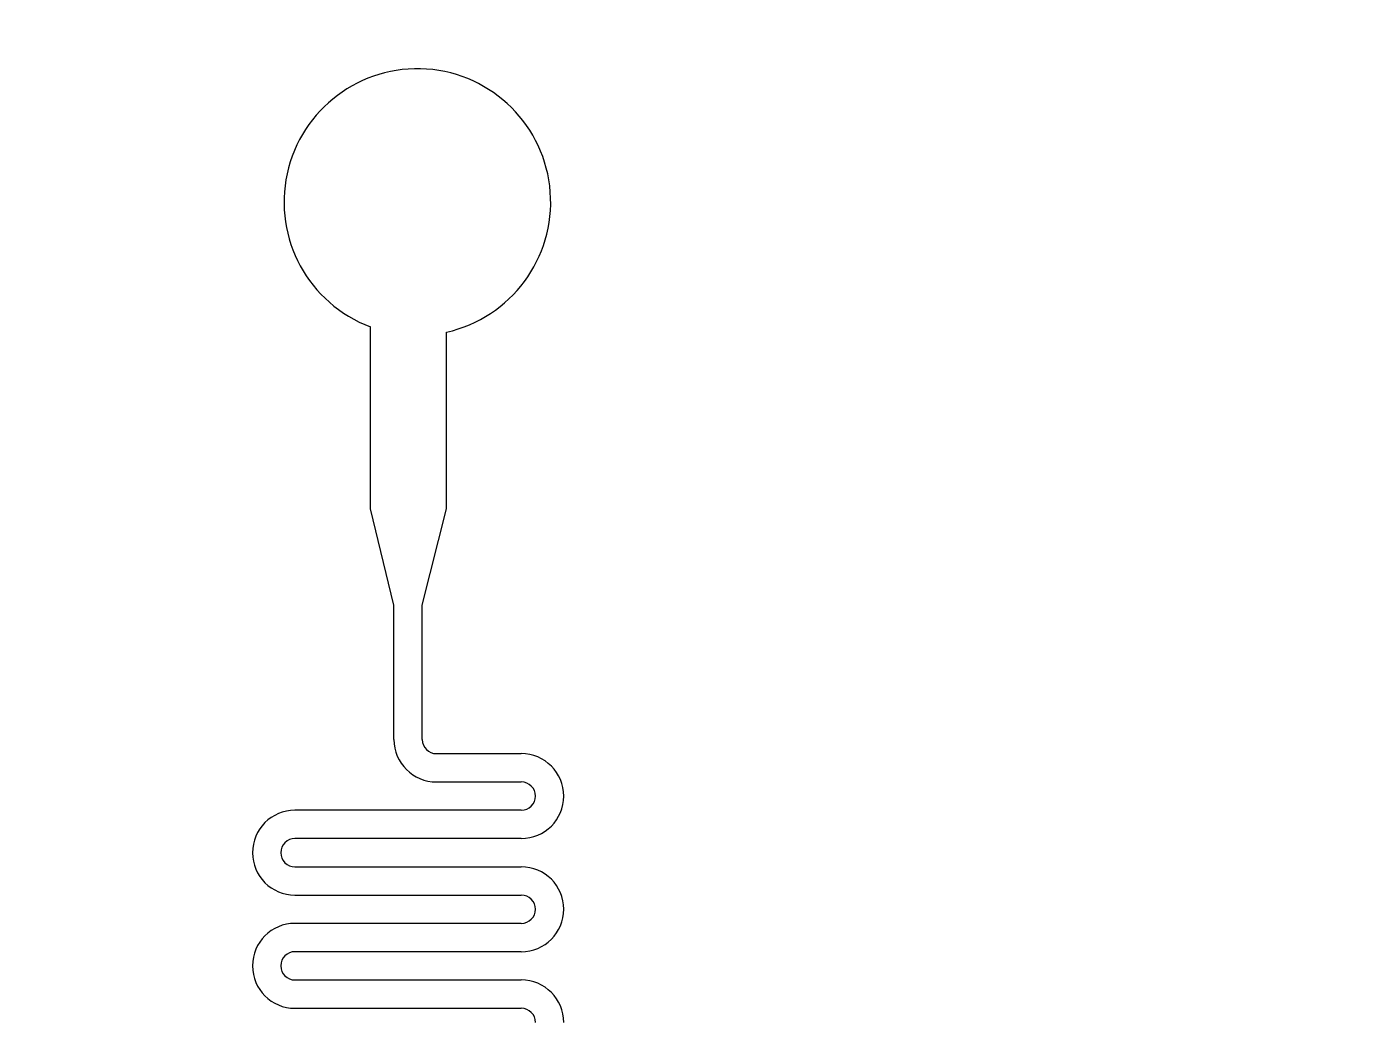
# Model space of a CAD drawing. Extents: x 1225654 to 1325654, y 924838 to 1022543.
# Drawn here: x 1302521 to 1307218, y 994920 to 998440 of the extents above; entities that cross this region are included whole.
import ezdxf

# ---------------------------------------------------------------- set-up
doc = ezdxf.new("R2010")
doc.units = 13

msp = doc.modelspace()

# ---------------------------------------------------------------- linework, layer by layer
for p, q in [((1303737, 996735.7), (1303737, 997378.3)), ((1304005.1, 996735.7), (1304005.1, 997359.6)), ((1303819.9, 996394.8), (1303737, 996735.7)), ((1303919.9, 996394.8), (1304005.1, 996735.7)), ((1303819.9, 995919.8), (1303819.9, 996394.8)), ((1303919.9, 995919.8), (1303919.9, 996394.8)), ((1303969.9, 995869.8), (1304269.9, 995869.8)), ((1303969.9, 995769.8), (1304269.9, 995769.8)), ((1304319.9, 995719.8), (1304319.9, 995719.8)), ((1304419.9, 995719.8), (1304419.9, 995719.8)), ((1304269.9, 995669.8), (1303469.9, 995669.8)), ((1304269.9, 995569.8), (1303469.9, 995569.8)), ((1303319.9, 995519.8), (1303319.9, 995519.8)), ((1303419.9, 995519.8), (1303419.9, 995519.8)), ((1303469.9, 995469.8), (1304269.9, 995469.8)), ((1303469.9, 995369.8), (1304269.9, 995369.8)), ((1304319.9, 995319.8), (1304319.9, 995319.8)), ((1304419.9, 995319.8), (1304419.9, 995319.8)), ((1304269.9, 995269.8), (1303469.9, 995269.8)), ((1304269.9, 995169.8), (1303469.9, 995169.8)), ((1303319.9, 995119.8), (1303319.9, 995119.8)), ((1303419.9, 995119.8), (1303419.9, 995119.8)), ((1303469.9, 995069.8), (1304269.9, 995069.8)), ((1303469.9, 994969.8), (1304269.9, 994969.8)), ((1304319.9, 994919.8), (1304319.9, 994919.8)), ((1304419.9, 994919.8), (1304419.9, 994919.8)), ((1304419.9, 994919.8), (1304419.9, 994919.8))]:
    msp.add_line(p, q)
msp.add_lwpolyline([(1260678.3, 924838.4), (1290630.1, 924838.4, 6.524121)], format="xyb", close=True)
msp.add_lwpolyline([(1260678.3, 924838.4), (1290630.1, 924838.4, 6.524121)], format="xyb", close=True)
for centre, radius, start, end in [((1303902.5, 997819.5), 471.2, 282.5809, 249.4387), ((1303969.9, 995919.8), 150, 180, 270), ((1303969.9, 995919.8), 50, 180, 270), ((1304269.9, 995719.8), 150, 0, 90), ((1304269.9, 995719.8), 50, 0, 90), ((1304269.9, 995719.8), 50, 270, 0), ((1304269.9, 995719.8), 150, 270, 0), ((1303469.9, 995519.8), 150, 90, 180), ((1303469.9, 995519.8), 50, 90, 180), ((1303469.9, 995519.8), 150, 180, 270), ((1303469.9, 995519.8), 50, 180, 270), ((1304269.9, 995319.8), 150, 0, 90), ((1304269.9, 995319.8), 50, 0, 90), ((1304269.9, 995319.8), 50, 270, 0), ((1304269.9, 995319.8), 150, 270, 0), ((1303469.9, 995119.8), 150, 90, 180), ((1303469.9, 995119.8), 50, 90, 180), ((1303469.9, 995119.8), 150, 180, 270), ((1303469.9, 995119.8), 50, 180, 270), ((1304269.9, 994919.8), 150, 0, 90), ((1304269.9, 994919.8), 50, 0, 90)]:
    msp.add_arc(centre, radius, start, end)

doc.saveas('drawing.dxf')
